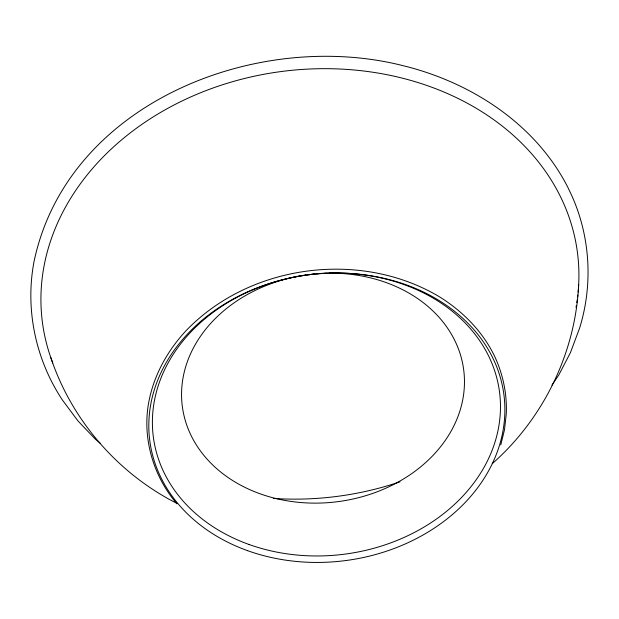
<?xml version="1.0" encoding="UTF-8"?>
<svg xmlns="http://www.w3.org/2000/svg" width="619" height="619" viewBox="0 0 619 619"><rect width="100%" height="100%" fill="white"/><g stroke="black" fill="none" stroke-linecap="round" stroke-linejoin="round"><path stroke-width="0.93" d="M578.672 284.5C575.6 352.722 543.405 418.599 492.237 463.693M500.771 444.922L504.493 429.787L506.28 413.933C507.162 393.491 502.798 373.025 493.83 354.648L493.575 354.153C481.249 329.857 461.333 310.08 438.159 296.029L437.811 295.828C358.873 249.782 249.411 264.661 186.071 330.685L185.785 330.979C167.44 350.78 153.845 375.23 148.831 401.893L148.707 402.435C142.107 438.322 153.311 476.235 176.933 503.812M551.931 385.157L558.818 374.944L570.393 352.737L579.516 328.372C593.783 282.759 590.093 232.094 568.753 189.275L568.118 187.882C536.449 125.123 473.233 83.681 406.397 66.512L405.708 66.357C259.106 27.677 67.363 102.096 33.968 261.852L33.705 263.361C25.186 310.483 35.972 360.15 62.387 399.982L77.963 420.928L95.311 439.126L100.425 443.413M177.282 503.556C118.26 473.868 71.672 420.316 50.812 357.596M328.975 273.165A141.867 114.484 -7.4 0 1 447.127 437.664A141.867 114.484 -7.4 0 1 207.257 459.321A141.867 114.484 -7.4 0 1 301.283 275.664M303.117 275.362A141.867 114.484 -7.4 0 1 305.871 274.944M307.713 274.689A141.867 114.484 -7.4 0 1 309.554 274.457M311.403 274.24A141.867 114.484 -7.4 0 1 314.166 273.954M316.943 273.706A141.867 114.484 -7.4 0 1 327.126 273.196M52.785 362.989A269.776 217.695 -7.4 0 1 280.245 71.665A269.776 217.695 -7.4 0 1 578.115 292.129M577.821 294.992A269.776 217.695 -7.4 0 1 577.597 296.896M577.225 299.758A269.776 217.695 -7.4 0 1 576.807 302.614M576.343 305.469A269.776 217.695 -7.4 0 1 576.01 307.364M400.006 481.822A266.758 215.265 -7.4 0 1 273.258 498.434M249 544.472A174.543 140.846 -7.4 0 0 500.129 397.885A174.543 140.846 -7.4 0 0 230.167 301.128A174.543 140.846 -7.4 0 0 249 544.472M247.646 550.686A178.551 144.08 -7.4 0 0 504.531 400.733A178.551 144.08 -7.4 0 0 228.372 301.755A178.551 144.08 -7.4 0 0 247.646 550.686"/></g></svg>
